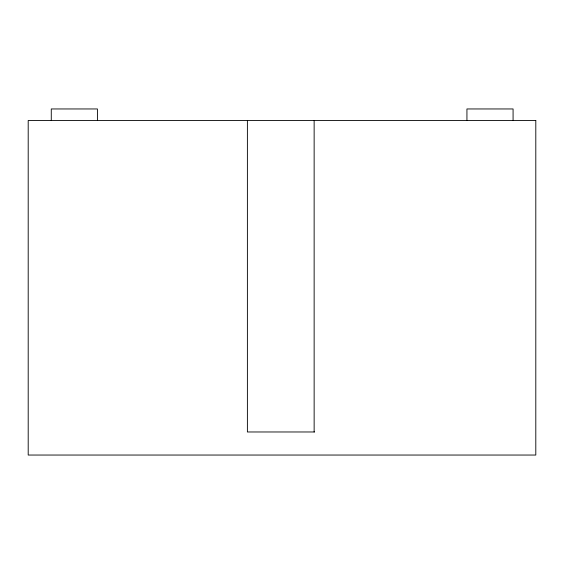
<?xml version="1.0" encoding="UTF-8"?>
<svg xmlns="http://www.w3.org/2000/svg" width="564" height="564" viewBox="0 0 564 564"><rect width="100%" height="100%" fill="white"/><g stroke="black" fill="none" stroke-linecap="round" stroke-linejoin="round"><path stroke-width="0.85" d="M314.564 431.975L247.392 431.975L247.392 120.492M513.078 120.492L513.078 108.958L466.936 108.958L466.936 120.492M314.141 120.492L314.141 431.975M97.417 120.492L97.417 108.958L51.275 108.958L51.275 120.492M535.8 120.492L28.2 120.492L28.2 455.042L535.8 455.042L535.8 120.492"/></g></svg>
